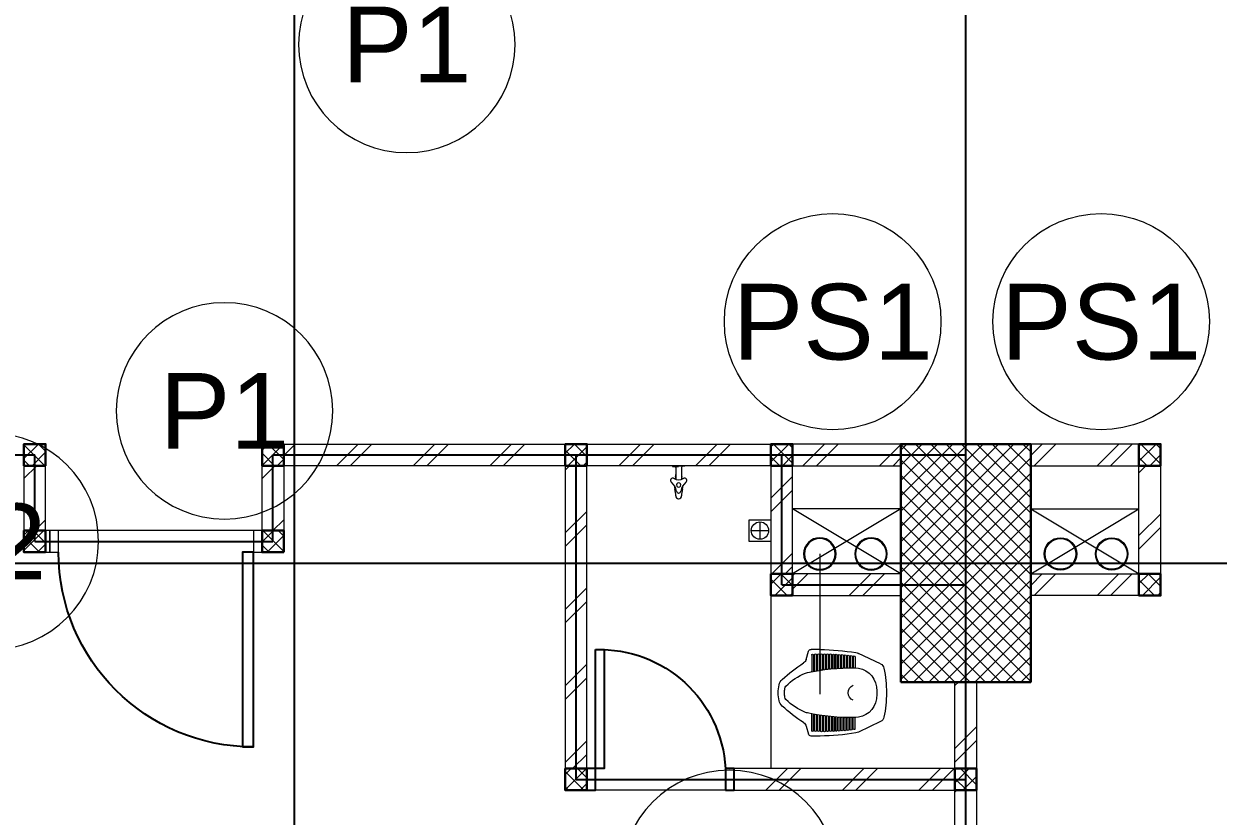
# Model space of a CAD drawing. Header units: millimetres. Extents: x -108 to 357, y -17 to 192.
# Drawn here: x 147.82 to 153.34, y 4.33 to 7.99 of the extents above; entities that cross this region are included whole.
import ezdxf
from ezdxf.enums import TextEntityAlignment as Align

# ---------------------------------------------------------------- set-up
doc = ezdxf.new("R2010")
doc.units = ezdxf.units.MM
for name, color, linetype, lineweight in [('ars', 11, 'Continuous', 0), ('ars @ 1', 11, 'Continuous', 0), ('KOL', 1, 'Continuous', 30), ('KOLOM', 4, 'Continuous', 9), ('lan', 7, 'Continuous', 15), ('NOT', 7, 'Continuous', 20), ('SANITAIR', 15, 'Continuous', 9), ('tem', 5, 'Continuous', 20), ('u', 6, 'Continuous', 20)]:
    doc.layers.add(name, color=color, linetype=linetype, lineweight=lineweight)
doc.layers.add('as', color=1, linetype='Continuous', plot=False)
doc.layers.add('Kusen', color=30, linetype='Continuous')
doc.styles.add('S', font='simplex', dxfattribs={"width": 0.75})
doc.styles.get("Standard").update_dxf_attribs({"font": 'arial.ttf'})
pattern_1 = [(45, (-19.08285, 2.91774), (-0.1767767, 0.1767767), []), (45, (-19.02035, 2.91774), (-0.1767767, 0.1767767), [])]
pattern_2 = [(45, (1559.5781, -400.98545), (-0.176776695, 0.176776695), []), (45, (1559.6406, -400.98545), (-0.176776695, 0.176776695), [])]
pattern_3 = [(45, (1559.5781, -401.58545), (-0.176776695, 0.176776695), []), (45, (1559.6406, -401.58545), (-0.176776695, 0.176776695), [])]

# ---------------------------------------------------------------- blocks, each defined once
blk = doc.blocks.new('KRAN ATAS')
for p, q in [((-0.0198, 0), (0, 0)), ((-0.0198, -0.0015), (-0.0198, 0)), ((0.0198, 0), (0, 0)), ((0.0198, -0.0015), (0.0198, 0)), ((-0.0193, -0.002), (0, -0.002)), ((-0.0087, -0.006), (-0.0087, -0.0441)), ((0.0193, -0.002), (0, -0.002)), ((0.0087, -0.006), (0.0087, -0.0441))]:
    blk.add_line(p, q)
for centre, radius, start, end in [((-0.0193, -0.0015), 0.0005, 180, 270), ((-0.0127, -0.006), 0.004, 0, 90), ((0.0743, -0.0604), 0.0878, 163.7486, 168.4446), ((-0.0388, -0.0275), 0.03, 343.7486, 0), ((0.0127, -0.006), 0.004, 90, 180), ((0.0388, -0.0275), 0.03, 180, 196.2514), ((-0.0743, -0.0604), 0.0878, 11.5554, 16.2514), ((0.0193, -0.0015), 0.0005, 270, 0), ((-0.0191, -0.047), 0.00682, 147.2603, 232.4214), ((-0.0188, -0.0464), 0.00682, 67.5786, 152.7397), ((-0.0514, -0.0871), 0.0447, 7.4918, 50.9581), ((0, -0.0187), 0.0268, 232.9628, 307.0372), ((0.0743, -0.0604), 0.0878, 182.0552, 189.0251), ((-0.0892, -0.0965), 0.08, 0.3555, 16.2023), ((-0.0004, -0.0613), 0.0068, 86.5771, 273.4229), ((0.0004, -0.0613), 0.0068, 266.5771, 93.4229), ((0.0514, -0.0871), 0.0447, 129.0419, 172.5082), ((0.0892, -0.0965), 0.08, 163.7977, 179.6445), ((-0.0743, -0.0604), 0.0878, 350.9749, 357.9448), ((0.0188, -0.0464), 0.00682, 27.2603, 112.4214), ((0.0191, -0.047), 0.00682, 307.5786, 32.7397), ((-0.0004, -0.0965), 0.0088, 176.8553, 272.6444), ((-0.0003, -0.0804), 0.00682, 187.5786, 272.7397), ((0.0003, -0.0804), 0.00682, 267.2603, 352.4214), ((0.0004, -0.0965), 0.0088, 267.3556, 3.1447)]:
    blk.add_arc(centre, radius, start, end)
blk = doc.blocks.new('AVOOR')
blk.add_lwpolyline([(-21.8185, -71.5914), (-21.9185, -71.5914), (-21.9185, -71.4914), (-21.8185, -71.4914)], close=True)
for points in [[(-21.8685, -71.5014), (-21.8685, -71.5814)], [(-21.9085, -71.5414), (-21.8285, -71.5414)]]:
    blk.add_lwpolyline(points)
blk.add_circle((-21.8685, -71.5414), 0.04)
blk = doc.blocks.new('CL J D')
for p, q in [((0.0275, 0.1273), (0.1283, 0.1756)), ((0.1996, 0.1657), (0.1996, 0.1105)), ((0.2085, 0.1657), (0.2085, 0.11)), ((0.2133, 0.1667), (0.2133, 0.11)), ((0.2222, 0.1667), (0.2222, 0.1092)), ((0.2269, 0.1676), (0.2269, 0.1092)), ((0.2358, 0.1676), (0.2358, 0.1082)), ((0.2406, 0.1682), (0.2406, 0.1082)), ((0.2495, 0.1682), (0.2495, 0.107)), ((0.2542, 0.1687), (0.2542, 0.107)), ((0.2631, 0.1687), (0.2631, 0.1056)), ((0.2679, 0.169), (0.2679, 0.1056)), ((0.2768, 0.169), (0.2768, 0.104)), ((0.2815, 0.1692), (0.2815, 0.104)), ((0.2904, 0.1692), (0.2904, 0.1022)), ((0.2952, 0.1691), (0.2952, 0.1022)), ((0.3041, 0.1691), (0.3041, 0.1003)), ((0.306, 0.1938), (0.3479, 0.1938)), ((0.3088, 0.1689), (0.3088, 0.1003)), ((0.3177, 0.1689), (0.3177, 0.0981)), ((0.3225, 0.1685), (0.3225, 0.0981)), ((0.3314, 0.1685), (0.3314, 0.0957)), ((0.3361, 0.1679), (0.3361, 0.0957)), ((0.345, 0.1679), (0.345, 0.093)), ((0.3709, 0.1476), (0.3594, 0.1853)), ((0.145, 0.1598), (0.145, 0.1109)), ((0.1539, 0.1598), (0.1539, 0.1111)), ((0.1587, 0.1615), (0.1587, 0.1111)), ((0.1676, 0.1615), (0.1676, 0.1111)), ((0.1723, 0.1631), (0.1723, 0.1111)), ((0.1812, 0.1631), (0.1812, 0.1109)), ((0.186, 0.1645), (0.186, 0.1109)), ((0.1949, 0.1645), (0.1949, 0.1105)), ((0.3314, -0.1809), (0.3314, -0.1081)), ((0.3361, -0.1803), (0.3361, -0.1081)), ((0.345, -0.1803), (0.345, -0.1055)), ((0.0275, -0.1398), (0.1283, -0.188)), ((0.145, -0.1722), (0.145, -0.1234)), ((0.1539, -0.1722), (0.1539, -0.1236)), ((0.1587, -0.174), (0.1587, -0.1236)), ((0.1676, -0.174), (0.1676, -0.1236)), ((0.1723, -0.1756), (0.1723, -0.1236)), ((0.1812, -0.1756), (0.1812, -0.1234)), ((0.186, -0.177), (0.186, -0.1234)), ((0.1949, -0.177), (0.1949, -0.123)), ((0.1996, -0.1782), (0.1996, -0.123)), ((0.2085, -0.1782), (0.2085, -0.1224)), ((0.2133, -0.1792), (0.2133, -0.1224)), ((0.2222, -0.1792), (0.2222, -0.1216)), ((0.2269, -0.18), (0.2269, -0.1216)), ((0.2358, -0.18), (0.2358, -0.1206)), ((0.2406, -0.1807), (0.2406, -0.1206)), ((0.2495, -0.1807), (0.2495, -0.1195)), ((0.2542, -0.1812), (0.2542, -0.1195)), ((0.2631, -0.1812), (0.2631, -0.1181)), ((0.2679, -0.1815), (0.2679, -0.1181)), ((0.2768, -0.1815), (0.2768, -0.1165)), ((0.2815, -0.1816), (0.2815, -0.1165)), ((0.2904, -0.1816), (0.2904, -0.1147)), ((0.2952, -0.1816), (0.2952, -0.1147)), ((0.3041, -0.1816), (0.3041, -0.1127)), ((0.3088, -0.1813), (0.3088, -0.1127)), ((0.3177, -0.1813), (0.3177, -0.1105)), ((0.3225, -0.1809), (0.3225, -0.1105)), ((0.3709, -0.16), (0.3594, -0.1977)), ((0.306, -0.2062), (0.3479, -0.2062))]:
    blk.add_line(p, q)
for centre, radius, start, end in [((0.1462, 0.1381), 0.0415, 97.4366, 115.5884), ((0.3183, -0.8979), 1.0917, 90.6447, 99.3564), ((0.1631, 0.1615), 0.00445, 0, 180), ((0.1768, 0.1631), 0.00445, 0, 180), ((0.1904, 0.1645), 0.00445, 0, 180), ((0.2041, 0.1657), 0.00445, 0, 180), ((0.2177, 0.1667), 0.00445, 0, 180), ((0.2314, 0.1676), 0.00445, 0, 180), ((0.245, 0.1682), 0.00445, 0, 180), ((0.2587, 0.1687), 0.00445, 0, 180), ((0.2723, 0.169), 0.00445, 0, 180), ((0.286, 0.1692), 0.00445, 0, 180), ((0.2996, 0.1691), 0.00445, 0, 180), ((0.3133, 0.1689), 0.00445, 0, 180), ((0.3269, 0.1685), 0.00445, 0, 180), ((0.3406, 0.1679), 0.00445, 0, 180), ((0.3479, 0.1818), 0.012, 16.9837, 90), ((0.0403, 0.1006), 0.0297, 115.5884, 167.907), ((0.1427, 0.1109), 0.00237, 271.7186, 0), ((0.1495, 0.1598), 0.00445, 0, 180), ((0.1563, 0.1111), 0.00237, 180, 0), ((0.17, 0.1111), 0.00237, 180, 0), ((0.1836, 0.1109), 0.00237, 180, 0), ((0.1973, 0.1105), 0.00237, 180, 0), ((0.3992, 0.1563), 0.0297, 196.9837, 236.587), ((-0.0629, -0.5443), 0.8096, 47.7542, 56.587), ((0.5098, 0), 0.5098, 167.907, 180.7001), ((0.1458, 0.0077), 0.1009, 89.3646, 171.9631), ((0.1639, -0.8282), 0.9369, 77.6038, 91.0419), ((0.2109, 0.11), 0.00237, 180, 0), ((0.2246, 0.1092), 0.00237, 180, 0), ((0.2382, 0.1082), 0.00237, 180, 0), ((0.2519, 0.107), 0.00237, 180, 0), ((0.2655, 0.1056), 0.00237, 180, 0), ((0.2792, 0.104), 0.00237, 180, 0), ((0.2928, 0.1022), 0.00237, 180, 0), ((0.3064, 0.1003), 0.00237, 180, 0), ((0.3201, 0.0981), 0.00237, 180, 0), ((0.3337, 0.0957), 0.00237, 180, 0), ((0.3474, 0.093), 0.00237, 180, 258.7357), ((0.3518, 0.0291), 0.0593, 68.9695, 77.1263), ((0.2831, -0.1497), 0.2509, 43.8785, 68.9695), ((0.1995, 0.0001), 0.1551, 171.9445, 182.3259), ((0.1409, -0.0052), 0.0359, 358.3993, 69.7102), ((0.4511, 0.0118), 0.0178, 9.3054, 43.8785), ((0.3402, -0.0063), 0.1302, 0.0418, 9.3054), ((0.4495, 0.0199), 0.0475, 13.4838, 47.7542), ((0.3402, -0.0063), 0.1598, 0.034, 13.4838), ((0.5098, -0.0125), 0.5098, 179.2999, 192.093), ((0.1995, -0.0125), 0.1551, 177.6741, 188.0555), ((0.1458, -0.0202), 0.1009, 188.0369, 270.6354), ((0.1409, -0.0072), 0.0359, 290.2898, 1.6007), ((0.2831, 0.1372), 0.2509, 291.0305, 316.1215), ((0.4511, -0.0243), 0.0178, 316.1215, 350.6946), ((0.3402, -0.0061), 0.1302, 350.6946, 359.9582), ((0.4495, -0.0323), 0.0475, 312.2458, 346.5162), ((0.3402, -0.0061), 0.1598, 346.5162, 359.966), ((0.1639, 0.8157), 0.9369, 268.9581, 282.3962), ((0.3201, -0.1105), 0.00237, 0, 180), ((0.3337, -0.1081), 0.00237, 0, 180), ((0.3474, -0.1055), 0.00237, 101.2643, 180), ((0.3518, -0.0415), 0.0593, 282.8737, 291.0305), ((-0.0629, 0.5318), 0.8096, 303.413, 312.2458), ((0.0403, -0.113), 0.0297, 192.093, 244.4116), ((0.1427, -0.1234), 0.00237, 0, 88.2814), ((0.1563, -0.1236), 0.00237, 0, 180), ((0.17, -0.1236), 0.00237, 0, 180), ((0.1836, -0.1234), 0.00237, 0, 180), ((0.1973, -0.123), 0.00237, 0, 180), ((0.2109, -0.1224), 0.00237, 0, 180), ((0.2246, -0.1216), 0.00237, 0, 180), ((0.2382, -0.1206), 0.00237, 0, 180), ((0.2519, -0.1195), 0.00237, 0, 180), ((0.2655, -0.1181), 0.00237, 0, 180), ((0.2792, -0.1165), 0.00237, 0, 180), ((0.2928, -0.1147), 0.00237, 0, 180), ((0.3064, -0.1127), 0.00237, 0, 180), ((0.3992, -0.1687), 0.0297, 123.413, 163.0163), ((0.1462, -0.1506), 0.0415, 244.4116, 262.5634), ((0.3183, 0.8854), 1.0917, 260.6436, 269.3553), ((0.1495, -0.1722), 0.00445, 180, 0), ((0.1631, -0.174), 0.00445, 180, 0), ((0.1768, -0.1756), 0.00445, 180, 0), ((0.1904, -0.177), 0.00445, 180, 0), ((0.2041, -0.1782), 0.00445, 180, 0), ((0.2177, -0.1792), 0.00445, 180, 0), ((0.2314, -0.18), 0.00445, 180, 0), ((0.245, -0.1807), 0.00445, 180, 0), ((0.2587, -0.1812), 0.00445, 180, 0), ((0.2723, -0.1815), 0.00445, 180, 0), ((0.286, -0.1816), 0.00445, 180, 0), ((0.2996, -0.1816), 0.00445, 180, 0), ((0.3133, -0.1813), 0.00445, 180, 0), ((0.3269, -0.1809), 0.00445, 180, 0), ((0.3406, -0.1803), 0.00445, 180, 0), ((0.3479, -0.1942), 0.012, 270, 343.0163)]:
    blk.add_arc(centre, radius, start, end)
blk = doc.blocks.new('P.60')
at = {"layer": 'Kusen'}
for points in [[(1472.8348, 997.5354), (1472.8748, 997.5354), (1472.8748, 997.4354), (1472.8348, 997.4354)], [(1473.4748, 997.5354), (1473.5148, 997.5354), (1473.5148, 997.4354), (1473.4748, 997.4354)], [(1472.8748, 996.8854), (1472.9148, 996.8854), (1472.9148, 997.4354), (1472.8748, 997.4354)]]:
    blk.add_lwpolyline(points, close=True, dxfattribs=at)
blk.add_arc((1472.8948, 997.4658), 0.5808, 268.0266, 356.9943, dxfattribs=at)
blk = doc.blocks.new('P-90')
at = {"layer": 'Kusen'}
blk.add_lwpolyline([(374.6908, -21.5979), (374.7408, -21.5979), (374.7408, -22.4979), (374.6908, -22.4979)], close=True, dxfattribs=at)
at = {"layer": 'Kusen', "lineweight": 9}
for points in [[(373.8008, -22.4979), (373.8408, -22.4979), (373.8408, -22.5979), (373.8008, -22.5979)], [(374.7408, -22.4979), (374.7808, -22.4979), (374.7808, -22.5979), (374.7408, -22.5979)]]:
    blk.add_lwpolyline(points, close=True, dxfattribs=at)
at = {"layer": 'Kusen'}
blk.add_arc((374.7408, -22.4979), 0.9, 90, 180, dxfattribs=at)
blk = doc.blocks.new('K 10.10')
at = {"layer": 'ars'}
h = blk.add_hatch(dxfattribs=at)
h.set_pattern_fill('_USER', color=256, scale=0.05, angle=45, double=1, pattern_type=0)
h.set_pattern_definition([(45, (0, 0), (-0.035355339, 0.035355339), []), (135, (0, 0), (-0.035355339, -0.035355339), [])])
h.paths.add_polyline_path([(1560.5383, 1380.4069), (1560.6383, 1380.4069), (1560.6383, 1380.5069), (1560.5383, 1380.5069)])
at = {"layer": 'KOL'}
blk.add_lwpolyline([(1560.5383, 1380.4069), (1560.6383, 1380.4069), (1560.6383, 1380.5069), (1560.5383, 1380.5069)], close=True, dxfattribs=at)
blk = doc.blocks.new('typikal-1')
at = {"layer": 'ars'}
for centre, radius in [((5.526, -0.0422), 0.075), ((5.526, -0.0422), 0.071), ((5.7625, -0.0422), 0.075), ((5.7625, -0.0422), 0.071)]:
    blk.add_circle(centre, radius, dxfattribs=at)
at = {"layer": 'as'}
for p, q in [((4.4, 1), (4.4, -0.5)), ((4.4, 1), (6.2, 1)), ((5.35, 0.1), (5.35, -0.5)), ((5.35, 0.1), (6.2, 0.1)), ((1.9, -0.1), (1.9, -0.5)), ((1.9, -0.1), (3, -0.1)), ((3, -0.1), (3, -0.5)), ((0, -0.5), (1.9, -0.5)), ((3, -0.5), (6.2, -0.5))]:
    blk.add_line(p, q, dxfattribs=at)
at = {"layer": 'lan'}
for p, q in [((5.09, 1.05), (4.49, 1.05)), ((5.3, 0.15), (5.3, 0.95)), ((2.91, -0.15), (2.01, -0.15))]:
    blk.add_line(p, q, dxfattribs=at)
at = {"layer": 'tem'}
for points in [[(6.15, 1.05), (6.25, 1.05), (6.25, 2.15), (6.15, 2.15)], [(5.13, 1.05), (6.15, 1.05), (6.15, 0.95), (5.13, 0.95)], [(4.45, -0.45), (4.35, -0.45), (4.35, 0.95), (4.45, 0.95)], [(6.15, 0.55), (6.25, 0.55), (6.25, 0.95), (6.15, 0.95)], [(5.4, 0.15), (5.9, 0.15), (5.9, 0.05), (5.4, 0.05)], [(5.4, -0.45), (5.3, -0.45), (5.3, 0.05), (5.4, 0.05)], [(1.97, -0.15), (1.95, -0.15), (1.95, -0.05), (1.97, -0.05)], [(1.95, -0.45), (1.85, -0.45), (1.85, -0.15), (1.95, -0.15)], [(2.95, -0.45), (3.05, -0.45), (3.05, -0.15), (2.95, -0.15)], [(3.05, -0.55), (4.35, -0.55), (4.35, -0.45), (3.05, -0.45)], [(4.45, -0.55), (5.3, -0.55), (5.3, -0.45), (4.45, -0.45)], [(5.9, -0.55), (5.4, -0.55), (5.4, -0.45), (5.9, -0.45)]]:
    blk.add_lwpolyline(points, close=True, dxfattribs=at)
at = {"layer": 'u'}
for points in [[(5.526, -0.0422), (5.526, 0.6064)], [(5.9, -0.25), (5.3996, 0.0495)], [(5.9, 0.05), (5.4, -0.25)], [(5.9, -0.25), (5.4, -0.25)]]:
    blk.add_lwpolyline(points, dxfattribs=at)
at = {"layer": 'KOLOM', "extrusion": (0, 0, -1), "xscale": -1, "zscale": -1, "rotation": 180}
for p in [(-1564.9883, 1381.4569), (-1566.7883, 1381.4569), (-1565.9383, 1380.5569), (-1562.4883, 1380.3569), (-1563.5883, 1380.3569), (-1562.4883, 1379.9569), (-1563.5883, 1379.9569), (-1564.9883, 1379.9569), (-1565.9383, 1379.9569)]:
    blk.add_blockref('K 10.10', p, dxfattribs=at)
at = {"layer": 'Kusen'}
for name, p in [('P.60', (-1468.3848, -996.4854)), ('P-90', (-371.8308, 22.4479))]:
    blk.add_blockref(name, p, dxfattribs=at)
at = {"layer": 'SANITAIR', "extrusion": (0, 0, -1), "xscale": -1, "zscale": -1, "rotation": 180}
blk.add_blockref('CL J D', (-5.8335, 0.5932), dxfattribs=at)
at = {"layer": 'SANITAIR', "xscale": -1, "rotation": 180}
blk.add_blockref('AVOOR', (27.1181, -71.6914), dxfattribs=at)
at = {"layer": 'SANITAIR', "extrusion": (0, 0, -1), "xscale": 1.450644103627577, "yscale": 1.450644103627577, "zscale": -1.450644103627577, "rotation": 180.0386559153115}
blk.add_blockref('KRAN ATAS', (-4.874, -0.45), dxfattribs=at)
blk = doc.blocks.new('k1')
at = {"layer": 'ars'}
h = blk.add_hatch(dxfattribs=at)
h.set_pattern_fill('_USER', color=256, scale=0.05, angle=45, double=1, pattern_type=0)
h.set_pattern_definition([(45, (0, -5), (-0.03535534, 0.03535534), []), (135, (0, -5), (-0.03535534, -0.03535534), [])])
h.paths.add_polyline_path([(-0.3, -0.55), (0.3, -0.55), (0.3, 0.55), (-0.3, 0.55)])
at = {"layer": 'KOL'}
blk.add_lwpolyline([(-0.3, -0.55), (0.3, -0.55), (0.3, 0.55), (-0.3, 0.55)], close=True, dxfattribs=at)
blk = doc.blocks.new('A-2')
at = {"layer": 'ars'}
h = blk.add_hatch(dxfattribs=at)
h.set_pattern_fill('TEMBOK', color=256, scale=0.25)
h.set_pattern_definition([(45, (2.87994, -2.5569), (-0.1767767, 0.1767767), []), (45, (2.94244, -2.5569), (-0.1767767, 0.1767767), [])])
h.paths.add_polyline_path([(-8.9828, 6.6677), (-7.6828, 6.6677), (-7.6828, 6.5677), (-8.9828, 6.5677)])
h = blk.add_hatch(dxfattribs=at)
h.set_pattern_fill('TEMBOK', color=256, scale=0.25)
h.set_pattern_definition([(45, (3.82994, -2.5569), (-0.1767767, 0.1767767), []), (45, (3.89244, -2.5569), (-0.1767767, 0.1767767), [])])
h.paths.add_polyline_path([(-7.5828, 6.6677), (-6.7328, 6.6677), (-6.7328, 6.5677), (-7.5828, 6.5677)])
h = blk.add_hatch(dxfattribs=at)
h.set_pattern_fill('TEMBOK', color=256, scale=0.25)
h.set_pattern_definition([(45, (4.67994, -2.5569), (-0.1767767, 0.1767767), []), (45, (4.74244, -2.5569), (-0.1767767, 0.1767767), [])])
h.paths.add_polyline_path([(-6.6328, 6.6677), (-6.1328, 6.6677), (-6.1328, 6.5677), (-6.6328, 6.5677)])
h = blk.add_hatch(dxfattribs=at)
h.set_pattern_fill('TEMBOK', color=256, scale=0.25)
h.set_pattern_definition([(45, (-0.50006, -6.2569), (-0.1767767, 0.1767767), []), (45, (-0.43756, -6.2569), (-0.1767767, 0.1767767), [])])
h.paths.add_polyline_path([(-10.0828, 6.5677), (-10.1828, 6.5677), (-10.1828, 6.2677), (-10.0828, 6.2677)])
h = blk.add_hatch(dxfattribs=at)
h.set_pattern_fill('TEMBOK', color=256, scale=0.25)
h.set_pattern_definition([(45, (0.59994, -6.2569), (-0.1767767, 0.1767767), []), (45, (0.66244, -6.2569), (-0.1767767, 0.1767767), [])])
h.paths.add_polyline_path([(-8.9828, 6.5677), (-9.0828, 6.5677), (-9.0828, 6.2677), (-8.9828, 6.2677)])
h = blk.add_hatch(dxfattribs=at)
h.set_pattern_fill('TEMBOK', color=256, scale=0.25)
h.set_pattern_definition([(45, (1.99994, -5.1569), (-0.1767767, 0.1767767), []), (45, (2.06244, -5.1569), (-0.1767767, 0.1767767), [])])
h.paths.add_polyline_path([(-7.5828, 6.5677), (-7.6828, 6.5677), (-7.6828, 5.1677), (-7.5828, 5.1677)])
h = blk.add_hatch(dxfattribs=at)
h.set_pattern_fill('TEMBOK', color=256, scale=0.25)
h.set_pattern_definition([(45, (2.94994, -6.0569), (-0.1767767, 0.1767767), []), (45, (3.01244, -6.0569), (-0.1767767, 0.1767767), [])])
h.paths.add_polyline_path([(-6.6328, 6.5677), (-6.7328, 6.5677), (-6.7328, 6.0677), (-6.6328, 6.0677)])
h = blk.add_hatch(dxfattribs=at)
h.set_pattern_fill('TEMBOK', color=256, scale=0.25)
h.set_pattern_definition(pattern_1)
h.paths.add_polyline_path([(-5.0328, 6.5677), (-4.9328, 6.5677), (-4.9328, 6.0677), (-5.0328, 6.0677)])
h = blk.add_hatch(dxfattribs=at)
h.set_pattern_fill('TEMBOK', color=256, scale=0.25)
h.set_pattern_definition(pattern_1)
h.paths.add_polyline_path([(-5.0328, 6.5677), (-4.9328, 6.5677), (-4.9328, 6.0677), (-5.0328, 6.0677)])
h = blk.add_hatch(dxfattribs=at)
h.set_pattern_fill('TEMBOK', color=256, scale=0.25)
h.set_pattern_definition([(45, (4.67994, -1.9569), (-0.1767767, 0.1767767), []), (45, (4.74244, -1.9569), (-0.1767767, 0.1767767), [])])
h.paths.add_polyline_path([(-6.6328, 6.0677), (-6.1328, 6.0677), (-6.1328, 5.9677), (-6.6328, 5.9677)])
h = blk.add_hatch(dxfattribs=at)
h.set_pattern_fill('TEMBOK', color=256, scale=0.25)
h.set_pattern_definition([(45, (0.19994, -5.1569), (-0.1767767, 0.1767767), []), (45, (0.26244, -5.1569), (-0.1767767, 0.1767767), [])])
h.paths.add_polyline_path([(-5.8828, 5.5677), (-5.7828, 5.5677), (-5.7828, 5.1677), (-5.8828, 5.1677)])
h = blk.add_hatch(dxfattribs=at)
h.set_pattern_fill('TEMBOK', color=256, scale=0.25)
h.set_pattern_definition([(45, (4.67994, -1.0569), (-0.1767767, 0.1767767), []), (45, (4.74244, -1.0569), (-0.1767767, 0.1767767), [])])
h.paths.add_polyline_path([(-6.9028, 5.1677), (-5.8828, 5.1677), (-5.8828, 5.0677), (-6.9028, 5.0677)])
h = blk.add_hatch(dxfattribs=at)
h.set_pattern_fill('TEMBOK', color=256, scale=0.25)
h.set_pattern_definition([(45, (0.19994, -6.3569), (-0.1767767, 0.1767767), []), (45, (0.26244, -6.3569), (-0.1767767, 0.1767767), [])])
h.paths.add_polyline_path([(-5.8828, 5.0677), (-5.7828, 5.0677), (-5.7828, 3.9677), (-5.8828, 3.9677)])
at = {"layer": 'ars @ 1'}
h = blk.add_hatch(dxfattribs=at)
h.set_pattern_fill('TEMBOK', color=256, scale=0.25)
h.set_pattern_definition(pattern_2)
h.paths.add_polyline_path([(-5.0328, 6.6677), (-5.0328, 6.5677), (-5.5328, 6.5677), (-5.5328, 6.6677)])
h = blk.add_hatch(dxfattribs=at)
h.set_pattern_fill('TEMBOK', color=256, scale=0.25)
h.set_pattern_definition(pattern_2)
h.paths.add_polyline_path([(-5.0328, 6.6677), (-5.0328, 6.5677), (-5.5328, 6.5677), (-5.5328, 6.6677)])
h = blk.add_hatch(dxfattribs=at)
h.set_pattern_fill('TEMBOK', color=256, scale=0.25)
h.set_pattern_definition(pattern_3)
h.paths.add_polyline_path([(-5.0328, 6.0677), (-5.0328, 5.9677), (-5.5328, 5.9677), (-5.5328, 6.0677)])
h = blk.add_hatch(dxfattribs=at)
h.set_pattern_fill('TEMBOK', color=256, scale=0.25)
h.set_pattern_definition(pattern_3)
h.paths.add_polyline_path([(-5.0328, 6.0677), (-5.0328, 5.9677), (-5.5328, 5.9677), (-5.5328, 6.0677)])
at = {"layer": 'ars'}
for centre, radius in [((-5.3954, 6.1599), 0.075), ((-5.1588, 6.1599), 0.075), ((-5.3954, 6.1599), 0.071), ((-5.1588, 6.1599), 0.071)]:
    blk.add_circle(centre, radius, dxfattribs=at)
at = {"layer": 'as'}
for p, q in [((-8.9328, 1.1177), (-8.9328, 14.2177)), ((-5.8328, 1.1177), (-5.8328, 14.2177)), ((-36.8328, 6.1177), (37.5672, 6.1177))]:
    blk.add_line(p, q, dxfattribs=at)
at = {"layer": 'lan'}
for p, q in [((-5.5328, 6.0677), (-5.0328, 6.3677)), ((-5.5328, 6.3677), (-5.0325, 6.0682)), ((-5.5328, 6.3677), (-5.0328, 6.3677))]:
    blk.add_line(p, q, dxfattribs=at)
at = {"layer": 'tem'}
for points in [[(-5.0328, 6.6677), (-5.5328, 6.6677), (-5.5328, 6.5677), (-5.0328, 6.5677)], [(-5.0328, 6.5677), (-4.9328, 6.5677), (-4.9328, 6.0677), (-5.0328, 6.0677)], [(-5.0328, 5.9677), (-5.5328, 5.9677), (-5.5328, 6.0677), (-5.0328, 6.0677)]]:
    blk.add_lwpolyline(points, close=True, dxfattribs=at)
at = {"layer": 'KOL'}
blk.add_blockref('k1', (-5.8328, 6.1177), dxfattribs=at)
at = {"layer": 'KOLOM', "extrusion": (0, 0, -1), "xscale": -1, "zscale": -1, "rotation": 90}
for p in [(1385.4397, 1567.2061), (1385.4397, 1566.6061)]:
    blk.add_blockref('K 10.10', p, dxfattribs=at)
at = {"layer": 'lan', "xscale": -1, "rotation": 180}
blk.add_blockref('typikal-1', (-12.0328, 6.1177), dxfattribs=at)
blk = doc.blocks.new('NAV')
blk.add_circle((0, -0.4), 0.4)
at = {"style": 'S', "width": 0.75, "flags": 4}
blk.add_attdef('AV', text='', height=0.3, dxfattribs=at).set_placement((0, -0.4), align=Align.MIDDLE)

msp = doc.modelspace()

# ---------------------------------------------------------------- block references
msp.add_blockref('A-2', (158.00671, -0.62199))
at = {"layer": 'NOT'}
ref = msp.add_blockref('NAV', (149.59224, 7.3926), dxfattribs=dict(at, xscale=-1.25, yscale=1.25, zscale=1.25, rotation=180.0000000000217))
ref.add_attrib('AV', 'P1', dxfattribs={"layer": '0', "height": 0.35, "flags": 4}).set_placement((149.59224, 7.8926), align=Align.MIDDLE)
ref = msp.add_blockref('NAV', (151.55925, 7.11147), dxfattribs=dict(at, xscale=1.250000000000002, yscale=1.25, zscale=1.25, rotation=359.998861929453))
ref.add_attrib('AV', 'PS1', dxfattribs={"layer": '0', "height": 0.35, "rotation": 359.99886, "flags": 4}).set_placement((151.55924, 6.61147), align=Align.MIDDLE)
ref = msp.add_blockref('NAV', (152.79927, 7.11147), dxfattribs=dict(at, xscale=1.250000000000002, yscale=1.25, zscale=1.25, rotation=359.998861929453))
ref.add_attrib('AV', 'PS1', dxfattribs={"layer": '0', "height": 0.35, "rotation": 359.99886, "flags": 4}).set_placement((152.79926, 6.61147), align=Align.MIDDLE)
ref = msp.add_blockref('NAV', (148.75033, 6.69886), dxfattribs=dict(at, xscale=-1.250000000000002, yscale=1.25, zscale=1.25, rotation=359.9988619294746))
ref.add_attrib('AV', 'P1', dxfattribs={"layer": '0', "height": 0.35, "rotation": 359.99886, "flags": 4}).set_placement((148.75032, 6.19886), align=Align.MIDDLE)
ref = msp.add_blockref('NAV', (147.66869, 6.09572), dxfattribs=dict(at, xscale=-1.250000000000002, yscale=1.25, zscale=1.25, rotation=359.9988619294746))
ref.add_attrib('AV', 'J2', dxfattribs={"layer": '0', "height": 0.35, "rotation": 359.99886, "flags": 4}).set_placement((147.66868, 5.59572), align=Align.MIDDLE)
ref = msp.add_blockref('NAV', (151.0818, 4.53862), dxfattribs=dict(at, xscale=-1.250000000000002, yscale=1.25, zscale=1.25, rotation=359.9988619294746))
ref.add_attrib('AV', 'P5', dxfattribs={"layer": '0', "height": 0.35, "rotation": 359.99886, "flags": 4}).set_placement((151.08179, 4.03862), align=Align.MIDDLE)

doc.saveas('drawing.dxf')
